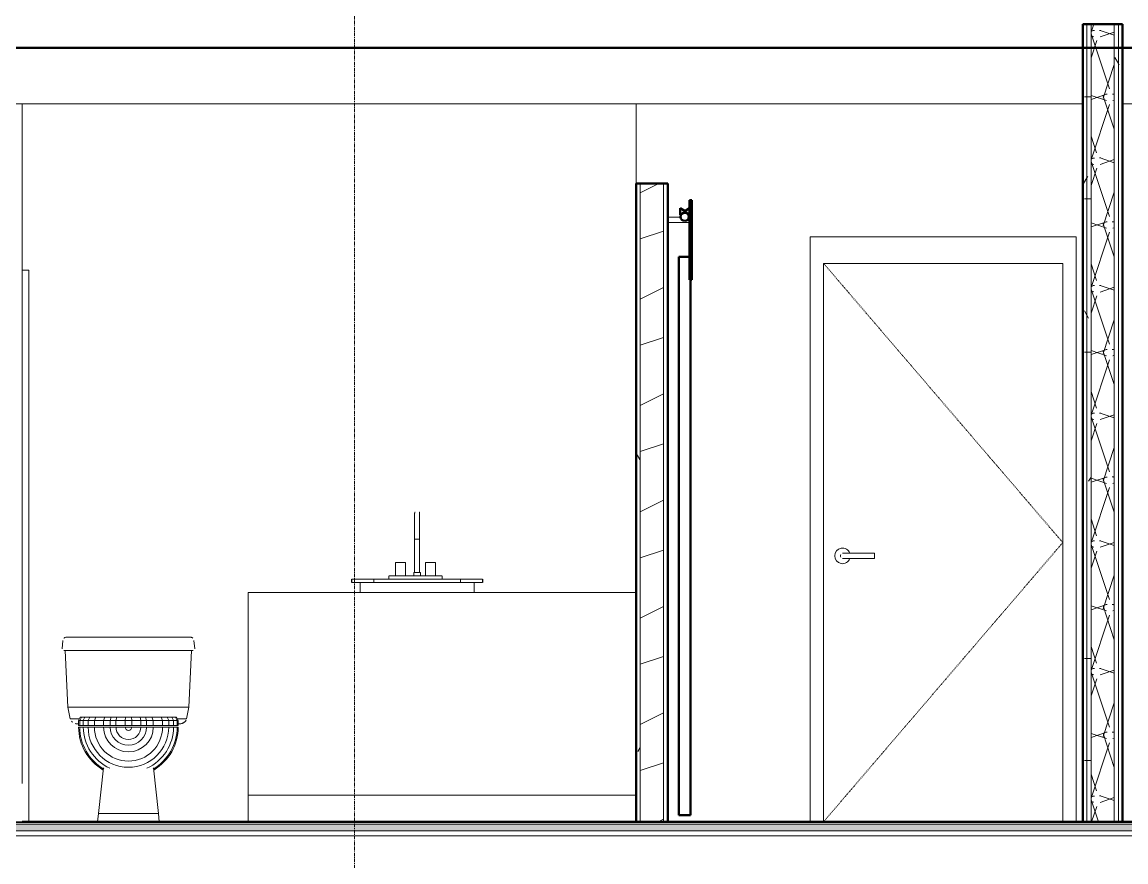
# Model space of a CAD drawing. Header units: inches. Extents: x -4169 to 1833, y -300 to 585.
# Drawn here: x -2877.3 to -2711.2, y 262 to 388.3 of the extents above; entities that cross this region are included whole.
import ezdxf

# ---------------------------------------------------------------- set-up
doc = ezdxf.new("R2010")
doc.units = ezdxf.units.IN
doc.header["$MEASUREMENT"] = 0
doc.linetypes.add('Dash 1_16_', pattern=[0.125, 0.0625, -0.0625])
doc.linetypes.add('Grid Line 1_2_', pattern=[0.875, 0.5, -0.125, 0.125, -0.125])
for name, color, linetype, lineweight in [('0-1', 7, 'Continuous', 5), ('0-4', 7, 'Continuous', 9), ('0-6', 10, 'Continuous', 13), ('A-DOOR-1', 10, 'Continuous', 13), ('A-DOOR-2', 250, 'Continuous', 50), ('A-DOOR-3', 7, 'Continuous', 9), ('A-DOOR-4', 7, 'Dash 1_16_', 9), ('A-DOOR-FRAM-1', 7, 'Continuous', 9), ('A-FLOR-2', 192, 'Continuous', 50), ('A-FLOR-LEVL-1', 51, 'Grid Line 1_2_', 9), ('A-FLOR-MCUT', 51, 'Continuous', 13), ('A-FLOR-PATT-1', 8, 'Continuous', 9), ('A-ROOF-1', 132, 'Continuous', 50), ('A-WALL-1', 250, 'Continuous', 50), ('A-WALL-2', 10, 'Continuous', 13), ('A-WALL-PATT-1', 7, 'Continuous', 9), ('A-WALL-PATT-2', 253, 'Continuous', 9), ('I-WALL-1', 250, 'Continuous', 50), ('I-WALL-2', 10, 'Continuous', 13), ('P-SANR-FIXT-1', 7, 'Continuous', 9), ('Q-CASE-1', 7, 'Continuous', 9), ('S-GRID-1', 1, 'Grid Line 1_2_', 9)]:
    doc.layers.add(name, color=color, linetype=linetype, lineweight=lineweight)
pattern_1 = [(0, (-3769.654, 146.633), (30.72, 7.68), [1.267, -21.773, 1.267, -21.773, -122.88]), (0, (-3769.654, 146.633), (30.72, 7.68), [-46.08, 1.267, -44.813, 1.267, -21.773, -53.76]), (0, (-3769.654, 146.633), (30.72, 7.68), [-115.2, 1.267, -14.093, 1.267, -37.133]), (120, (-3758.134, 150.473), (-22.011075, 22.7643), [1.267, -21.773, 1.267, -21.773, -122.88]), (120, (-3758.134, 150.473), (-22.011075, 22.7643), [-46.08, 1.267, -44.813, 1.267, -21.773, -53.76]), (120, (-3758.134, 150.473), (-22.011075, 22.7643), [-115.2, 1.267, -14.093, 1.267, -37.133]), (240, (-3754.294, 165.833), (-8.708925, -30.4443), [1.267, -21.773, 1.267, -21.773, -122.88]), (240, (-3754.294, 165.833), (-8.708925, -30.4443), [-46.08, 1.267, -44.813, 1.267, -21.773, -53.76]), (240, (-3754.294, 165.833), (-8.708925, -30.4443), [-115.2, 1.267, -14.093, 1.267, -37.133])]

# ---------------------------------------------------------------- blocks, each defined once
blk = doc.blocks.new('CTR - 2nd Phase_rvt-1-BUILDING SECTION - NORTH_SOUTH THRU PARKING RAMP - LOOKING WEST')
at = {"layer": 'A-FLOR-LEVL-1'}
blk.add_line((-4168.71, 268), (-1814.21, 268), dxfattribs=at)
blk = doc.blocks.new('M_Sink Vanity-Square - 500 x 440mm-1352614-BUILDING SECTION - NORTH_SOUTH THRU PARKING RAMP - LOOKING WEST')
at = {"layer": 'P-SANR-FIXT-1'}
for p, q in [((-2814.07, 46.39), (-2814.07, 46.4)), ((-2814.07, 45.19), (-2814.07, 37.5)), ((-2813.32, 46.41), (-2813.32, 46.39)), ((-2813.32, 37.5), (-2813.32, 45.19)), ((-2814.07, 43.87), (-2814.07, 42.5)), ((-2813.32, 42.5), (-2813.32, 43.87)), ((-2813.69, 42.5), (-2814.06, 42.5)), ((-2813.33, 42.5), (-2813.69, 42.5)), ((-2816.94, 39), (-2816.94, 36.99)), ((-2816.94, 39), (-2815.44, 39)), ((-2815.44, 36.99), (-2815.44, 39)), ((-2812.44, 39), (-2812.44, 36.99)), ((-2812.44, 39), (-2810.94, 39)), ((-2810.94, 36.99), (-2810.94, 39)), ((-2817.94, 36.99), (-2817.94, 36.5)), ((-2817.92, 36.99), (-2817.19, 36.99)), ((-2817.19, 36.99), (-2816.19, 36.99)), ((-2816.19, 36.99), (-2811.69, 36.99)), ((-2814.19, 37.5), (-2814.19, 36.99)), ((-2814.19, 37.5), (-2813.19, 37.5)), ((-2813.19, 36.99), (-2813.19, 37.5)), ((-2811.69, 36.99), (-2810.69, 36.99)), ((-2810.69, 36.99), (-2809.96, 36.99)), ((-2809.94, 36.5), (-2809.94, 36.99)), ((-2823.57, 36.5), (-2823.57, 36)), ((-2823.54, 36.5), (-2820.21, 36.5)), ((-2823.54, 36), (-2823.54, 36.5)), ((-2820.21, 36), (-2823.54, 36)), ((-2822.29, 36), (-2822.29, 34.5)), ((-2820.21, 36.5), (-2807.17, 36.5)), ((-2820.21, 36.5), (-2820.21, 36)), ((-2807.17, 36), (-2820.21, 36)), ((-2807.17, 36.5), (-2803.85, 36.5)), ((-2807.17, 36), (-2807.17, 36.5)), ((-2803.85, 36), (-2807.17, 36)), ((-2805.1, 34.5), (-2805.1, 36)), ((-2803.85, 36), (-2803.85, 36.5)), ((-2803.82, 36), (-2803.82, 36.5))]:
    blk.add_line(p, q, dxfattribs=at)
at = {"layer": 'P-SANR-FIXT-1', "flags": 128}
for points in [[(-2814.06, 46.43), (-2814.06, 46.45), (-2814.06, 46.46), (-2814.05, 46.48), (-2814.05, 46.49), (-2814.04, 46.51), (-2814.04, 46.52), (-2814.03, 46.53), (-2814.03, 46.55), (-2814.02, 46.56), (-2814.01, 46.57)], [(-2813.38, 46.58), (-2813.37, 46.56), (-2813.36, 46.55), (-2813.36, 46.54), (-2813.35, 46.52), (-2813.34, 46.51), (-2813.34, 46.5), (-2813.33, 46.48), (-2813.33, 46.47), (-2813.33, 46.45), (-2813.32, 46.44), (-2813.32, 46.42)], [(-2814.07, 46.37), (-2814.07, 46.37), (-2814.07, 46.37), (-2814.07, 46.36), (-2814.07, 46.34), (-2814.07, 46.33), (-2814.07, 46.3), (-2814.07, 46.28), (-2814.07, 46.25), (-2814.07, 46.21), (-2814.07, 46.18), (-2814.07, 46.14), (-2814.07, 46.09), (-2814.07, 46.04), (-2814.07, 45.99), (-2814.07, 45.94), (-2814.07, 45.88), (-2814.07, 45.82), (-2814.07, 45.75), (-2814.07, 45.69), (-2814.07, 45.62), (-2814.07, 45.54), (-2814.07, 45.47), (-2814.07, 45.39), (-2814.07, 45.31), (-2814.07, 45.23), (-2814.07, 45.14), (-2814.07, 45.05), (-2814.07, 44.96), (-2814.07, 44.87), (-2814.07, 44.78), (-2814.07, 44.69), (-2814.07, 44.59), (-2814.07, 44.5), (-2814.07, 44.4), (-2814.07, 44.3), (-2814.07, 44.2), (-2814.07, 44.1), (-2814.07, 44), (-2814.07, 43.9), (-2814.07, 43.87)], [(-2814.07, 45.19), (-2814.07, 45.23), (-2814.07, 45.28), (-2814.07, 45.33), (-2814.07, 45.38), (-2814.07, 45.42), (-2814.07, 45.47), (-2814.07, 45.52), (-2814.07, 45.56), (-2814.07, 45.61), (-2814.07, 45.65), (-2814.07, 45.69), (-2814.07, 45.74), (-2814.07, 45.78), (-2814.07, 45.82), (-2814.07, 45.86), (-2814.07, 45.9), (-2814.07, 45.93), (-2814.07, 45.97), (-2814.07, 46.01), (-2814.07, 46.04), (-2814.07, 46.07), (-2814.07, 46.1), (-2814.07, 46.13), (-2814.07, 46.16)], [(-2813.32, 43.87), (-2813.32, 43.97), (-2813.32, 44.07), (-2813.32, 44.17), (-2813.32, 44.27), (-2813.32, 44.37), (-2813.32, 44.47), (-2813.32, 44.57), (-2813.32, 44.66), (-2813.32, 44.76), (-2813.32, 44.85), (-2813.32, 44.94), (-2813.32, 45.03), (-2813.32, 45.12), (-2813.32, 45.2), (-2813.32, 45.29), (-2813.32, 45.37), (-2813.32, 45.45), (-2813.32, 45.52), (-2813.32, 45.6), (-2813.32, 45.67), (-2813.32, 45.74), (-2813.32, 45.8), (-2813.32, 45.86), (-2813.32, 45.92), (-2813.32, 45.98), (-2813.32, 46.03), (-2813.32, 46.08), (-2813.32, 46.13), (-2813.32, 46.17), (-2813.32, 46.21), (-2813.32, 46.24), (-2813.32, 46.27), (-2813.32, 46.3), (-2813.32, 46.32), (-2813.32, 46.34), (-2813.32, 46.35), (-2813.32, 46.36), (-2813.32, 46.37), (-2813.32, 46.37), (-2813.32, 46.37)], [(-2813.32, 46.14), (-2813.32, 46.11), (-2813.32, 46.08), (-2813.32, 46.05), (-2813.32, 46.01), (-2813.32, 45.98), (-2813.32, 45.94), (-2813.32, 45.91), (-2813.32, 45.87), (-2813.32, 45.83), (-2813.32, 45.79), (-2813.32, 45.75), (-2813.32, 45.7), (-2813.32, 45.66), (-2813.32, 45.62), (-2813.32, 45.57), (-2813.32, 45.53), (-2813.32, 45.48), (-2813.32, 45.44), (-2813.32, 45.39), (-2813.32, 45.34), (-2813.32, 45.3), (-2813.32, 45.25), (-2813.32, 45.2), (-2813.32, 45.19)]]:
    blk.add_lwpolyline(points, dxfattribs=at)
blk = doc.blocks.new('Toilet-Domestic-3D - Toilet-Domestic-3D-V14-BUILDING SECTION - NORTH_SOUTH THRU PARKING RAMP - LOOKING WEST')
at = {"layer": 'P-SANR-FIXT-1'}
for p, q in [((-2870.32, 295.75), (-2869.82, 295.75)), ((-2870.32, 295.75), (-2869.82, 295.75)), ((-2868.78, 295.75), (-2868.07, 295.75)), ((-2868.78, 295.75), (-2868.07, 295.75)), ((-2855.07, 295.75), (-2867.57, 295.75)), ((-2855.07, 295.75), (-2852.83, 295.75)), ((-2855.07, 295.75), (-2852.83, 295.75)), ((-2871.19, 295.29), (-2871.3, 294.02)), ((-2851.35, 294.02), (-2851.46, 295.29)), ((-2870.82, 293.75), (-2870.44, 285.25)), ((-2867.57, 293.75), (-2855.07, 293.75)), ((-2852.21, 285.25), (-2851.82, 293.75)), ((-2870.44, 285.25), (-2870.08, 283.49)), ((-2870.44, 285.25), (-2867.57, 285.25)), ((-2867.57, 285.25), (-2855.07, 285.25)), ((-2855.07, 285.25), (-2852.21, 285.25)), ((-2852.57, 283.49), (-2852.21, 285.25)), ((-2870.08, 283.49), (-2868.72, 283.49)), ((-2868.57, 283.75), (-2868.82, 283.24)), ((-2868.82, 283.25), (-2868.65, 283.25)), ((-2868.82, 283.25), (-2868.82, 282.5)), ((-2868.65, 283.24), (-2868.82, 283.24)), ((-2868.65, 282.5), (-2868.82, 282.5)), ((-2868.4, 283.75), (-2868.65, 283.24)), ((-2868.65, 283.25), (-2868.11, 283.25)), ((-2868.65, 283.25), (-2868.65, 282.5)), ((-2868.11, 283.24), (-2868.65, 283.24)), ((-2868.11, 282.5), (-2868.65, 282.5)), ((-2868.57, 283.75), (-2868.4, 283.75)), ((-2868.4, 283.75), (-2867.87, 283.75)), ((-2867.87, 283.75), (-2868.11, 283.24)), ((-2868.11, 283.25), (-2867.38, 283.25)), ((-2867.38, 283.24), (-2868.11, 283.24)), ((-2868.11, 283.24), (-2868.11, 282.5)), ((-2867.38, 282.5), (-2868.11, 282.5)), ((-2867.87, 283.75), (-2867.15, 283.75)), ((-2867.15, 283.75), (-2867.38, 283.24)), ((-2867.38, 283.25), (-2866.45, 283.25)), ((-2867.38, 283.25), (-2867.38, 282.5)), ((-2866.45, 283.24), (-2867.38, 283.24)), ((-2866.45, 282.5), (-2867.38, 282.5)), ((-2867.15, 283.75), (-2866.23, 283.75)), ((-2866.23, 283.75), (-2866.45, 283.24)), ((-2866.45, 283.25), (-2865.06, 283.25)), ((-2865.06, 283.24), (-2866.45, 283.24)), ((-2866.45, 283.24), (-2866.45, 282.5)), ((-2865.06, 282.5), (-2866.45, 282.5)), ((-2866.23, 283.75), (-2864.87, 283.75)), ((-2864.87, 283.75), (-2865.06, 283.25)), ((-2865.06, 283.25), (-2864.06, 283.25)), ((-2865.06, 283.25), (-2865.06, 282.5)), ((-2864.06, 283.24), (-2865.06, 283.24)), ((-2864.06, 282.5), (-2865.06, 282.5)), ((-2864.87, 283.75), (-2863.91, 283.75)), ((-2863.91, 283.75), (-2864.06, 283.25)), ((-2864.06, 283.25), (-2863.2, 283.25)), ((-2864.06, 283.25), (-2864.06, 282.5)), ((-2863.2, 283.24), (-2864.06, 283.24)), ((-2863.2, 282.5), (-2864.06, 282.5)), ((-2863.91, 283.75), (-2863.09, 283.75)), ((-2863.09, 283.75), (-2863.2, 283.25)), ((-2863.2, 283.25), (-2861.82, 283.25)), ((-2863.2, 283.25), (-2863.2, 282.5)), ((-2861.82, 283.24), (-2863.2, 283.24)), ((-2861.82, 282.5), (-2863.2, 282.5)), ((-2863.09, 283.75), (-2861.78, 283.75)), ((-2861.78, 283.75), (-2861.82, 283.25)), ((-2861.82, 283.25), (-2860.82, 283.25)), ((-2860.82, 283.24), (-2861.82, 283.24)), ((-2861.82, 283.24), (-2861.82, 282.5)), ((-2860.82, 282.5), (-2861.82, 282.5)), ((-2861.78, 283.75), (-2860.87, 283.75)), ((-2860.87, 283.75), (-2859.56, 283.75)), ((-2860.87, 283.75), (-2860.82, 283.25)), ((-2860.82, 283.25), (-2859.45, 283.25)), ((-2860.82, 283.25), (-2860.82, 282.5)), ((-2859.45, 283.24), (-2860.82, 283.24)), ((-2859.45, 282.5), (-2860.82, 282.5)), ((-2859.56, 283.75), (-2858.74, 283.75)), ((-2859.56, 283.75), (-2859.45, 283.25)), ((-2859.45, 283.25), (-2858.58, 283.25)), ((-2858.58, 283.24), (-2859.45, 283.24)), ((-2859.45, 283.24), (-2859.45, 282.5)), ((-2858.58, 282.5), (-2859.45, 282.5)), ((-2858.74, 283.75), (-2857.78, 283.75)), ((-2858.74, 283.75), (-2858.59, 283.25)), ((-2858.58, 283.25), (-2857.59, 283.25)), ((-2858.58, 283.25), (-2858.58, 282.5)), ((-2857.58, 283.24), (-2858.58, 283.24)), ((-2857.58, 282.5), (-2858.58, 282.5)), ((-2857.78, 283.75), (-2856.41, 283.75)), ((-2857.78, 283.75), (-2857.59, 283.25)), ((-2857.58, 283.25), (-2856.2, 283.25)), ((-2856.2, 283.24), (-2857.58, 283.24)), ((-2857.58, 283.24), (-2857.58, 282.5)), ((-2856.2, 282.5), (-2857.58, 282.5)), ((-2856.41, 283.75), (-2855.5, 283.75)), ((-2856.41, 283.75), (-2856.2, 283.24)), ((-2856.2, 283.25), (-2855.26, 283.25)), ((-2855.26, 283.24), (-2856.2, 283.24)), ((-2856.2, 283.24), (-2856.2, 282.5)), ((-2855.26, 282.5), (-2856.2, 282.5)), ((-2855.5, 283.75), (-2854.77, 283.75)), ((-2855.5, 283.75), (-2855.26, 283.24)), ((-2855.26, 283.25), (-2854.54, 283.25)), ((-2855.26, 283.25), (-2855.26, 282.5)), ((-2854.54, 283.24), (-2855.26, 283.24)), ((-2854.54, 282.5), (-2855.26, 282.5)), ((-2854.77, 283.75), (-2854.25, 283.75)), ((-2854.77, 283.75), (-2854.54, 283.24)), ((-2854.54, 283.25), (-2854, 283.25)), ((-2854.54, 283.25), (-2854.54, 282.5)), ((-2854, 283.24), (-2854.54, 283.24)), ((-2854, 282.5), (-2854.54, 282.5)), ((-2854.25, 283.75), (-2854.07, 283.75)), ((-2854.25, 283.75), (-2854, 283.24)), ((-2854.07, 283.75), (-2853.82, 283.24)), ((-2854, 283.25), (-2853.82, 283.25)), ((-2853.82, 283.24), (-2854, 283.24)), ((-2854, 283.24), (-2854, 282.5)), ((-2853.82, 282.5), (-2854, 282.5)), ((-2853.93, 283.49), (-2852.57, 283.49)), ((-2853.82, 283.25), (-2853.82, 282.5)), ((-2868.82, 282.25), (-2868.65, 282.25)), ((-2868.65, 282.25), (-2868.11, 282.25)), ((-2868.11, 282.25), (-2867.38, 282.25)), ((-2867.38, 282.25), (-2866.45, 282.25)), ((-2866.45, 282.25), (-2865.06, 282.25)), ((-2865.06, 282.25), (-2864.06, 282.25)), ((-2864.06, 282.25), (-2863.2, 282.25)), ((-2863.2, 282.25), (-2861.82, 282.25)), ((-2861.82, 282.25), (-2861.32, 282.25)), ((-2861.32, 282.25), (-2860.82, 282.25)), ((-2860.82, 282.25), (-2859.45, 282.25)), ((-2859.45, 282.25), (-2858.58, 282.25)), ((-2858.58, 282.25), (-2857.58, 282.25)), ((-2857.58, 282.25), (-2856.2, 282.25)), ((-2856.2, 282.25), (-2855.26, 282.25)), ((-2855.26, 282.25), (-2854.54, 282.25)), ((-2854.54, 282.25), (-2854, 282.25)), ((-2854, 282.25), (-2853.82, 282.25)), ((-2865.07, 276.12), (-2865.82, 269.25)), ((-2856.82, 269.25), (-2857.57, 276.12)), ((-2865.82, 269.25), (-2865.96, 268)), ((-2865.6, 269.25), (-2865.82, 269.25)), ((-2865.82, 269.25), (-2865.6, 269.25)), ((-2864.96, 269.25), (-2865.6, 269.25)), ((-2865.6, 269.25), (-2861.32, 269.25)), ((-2863.97, 269.25), (-2864.96, 269.25)), ((-2862.71, 269.25), (-2863.97, 269.25)), ((-2861.32, 269.25), (-2862.71, 269.25)), ((-2859.93, 269.25), (-2861.32, 269.25)), ((-2861.32, 269.25), (-2859.93, 269.25)), ((-2858.68, 269.25), (-2859.93, 269.25)), ((-2859.93, 269.25), (-2858.68, 269.25)), ((-2857.68, 269.25), (-2858.68, 269.25)), ((-2858.68, 269.25), (-2857.68, 269.25)), ((-2857.04, 269.25), (-2857.68, 269.25)), ((-2857.68, 269.25), (-2857.04, 269.25)), ((-2856.82, 269.25), (-2857.04, 269.25)), ((-2857.04, 269.25), (-2856.82, 269.25)), ((-2856.69, 268), (-2856.82, 269.25))]:
    blk.add_line(p, q, dxfattribs=at)
at = {"layer": 'P-SANR-FIXT-1', "flags": 128}
for points in [[(-2867.57, 295.75), (-2867.7, 295.75), (-2867.82, 295.75), (-2867.95, 295.75), (-2868.07, 295.75), (-2868.19, 295.75), (-2868.31, 295.75), (-2868.44, 295.75), (-2868.55, 295.75), (-2868.67, 295.75), (-2868.79, 295.75), (-2868.9, 295.75), (-2869.01, 295.75), (-2869.12, 295.75), (-2869.23, 295.75), (-2869.33, 295.75), (-2869.44, 295.75), (-2869.53, 295.75), (-2869.63, 295.75), (-2869.72, 295.75), (-2869.81, 295.75), (-2869.89, 295.75), (-2869.98, 295.75), (-2870.05, 295.75), (-2870.13, 295.75), (-2870.2, 295.75), (-2870.26, 295.75), (-2870.32, 295.75), (-2870.38, 295.75), (-2870.43, 295.75), (-2870.48, 295.75), (-2870.52, 295.75), (-2870.56, 295.75), (-2870.59, 295.75), (-2870.62, 295.75), (-2870.65, 295.75), (-2870.66, 295.75), (-2870.68, 295.75), (-2870.69, 295.75), (-2870.69, 295.75), (-2870.69, 295.75)], [(-2851.96, 295.75), (-2851.96, 295.75), (-2851.97, 295.75), (-2851.98, 295.75), (-2852, 295.75), (-2852.02, 295.75), (-2852.05, 295.75), (-2852.08, 295.75), (-2852.12, 295.75), (-2852.16, 295.75), (-2852.2, 295.75), (-2852.25, 295.75), (-2852.31, 295.75), (-2852.37, 295.75), (-2852.43, 295.75), (-2852.5, 295.75), (-2852.57, 295.75), (-2852.65, 295.75), (-2852.73, 295.75), (-2852.81, 295.75), (-2852.9, 295.75), (-2852.99, 295.75), (-2853.09, 295.75), (-2853.19, 295.75), (-2853.29, 295.75), (-2853.39, 295.75), (-2853.5, 295.75), (-2853.6, 295.75), (-2853.72, 295.75), (-2853.83, 295.75), (-2853.94, 295.75), (-2854.06, 295.75), (-2854.18, 295.75), (-2854.3, 295.75), (-2854.42, 295.75), (-2854.54, 295.75), (-2854.67, 295.75), (-2854.79, 295.75), (-2854.92, 295.75), (-2855.04, 295.75), (-2855.07, 295.75)], [(-2871.05, 293.75), (-2871.05, 293.75), (-2871.04, 293.75), (-2871.03, 293.75), (-2871.01, 293.75), (-2870.98, 293.75), (-2870.95, 293.75), (-2870.92, 293.75), (-2870.87, 293.75), (-2870.83, 293.75), (-2870.78, 293.75), (-2870.72, 293.75), (-2870.66, 293.75), (-2870.59, 293.75), (-2870.52, 293.75), (-2870.44, 293.75), (-2870.36, 293.75), (-2870.28, 293.75), (-2870.19, 293.75), (-2870.09, 293.75), (-2870, 293.75), (-2869.89, 293.75), (-2869.79, 293.75), (-2869.68, 293.75), (-2869.57, 293.75), (-2869.45, 293.75), (-2869.33, 293.75), (-2869.21, 293.75), (-2869.09, 293.75), (-2868.96, 293.75), (-2868.83, 293.75), (-2868.7, 293.75), (-2868.57, 293.75), (-2868.44, 293.75), (-2868.3, 293.75), (-2868.16, 293.75), (-2868.03, 293.75), (-2867.89, 293.75), (-2867.75, 293.75), (-2867.61, 293.75), (-2867.57, 293.75)], [(-2855.07, 293.75), (-2854.93, 293.75), (-2854.8, 293.75), (-2854.66, 293.75), (-2854.52, 293.75), (-2854.38, 293.75), (-2854.25, 293.75), (-2854.11, 293.75), (-2853.98, 293.75), (-2853.85, 293.75), (-2853.72, 293.75), (-2853.59, 293.75), (-2853.47, 293.75), (-2853.35, 293.75), (-2853.23, 293.75), (-2853.11, 293.75), (-2853, 293.75), (-2852.89, 293.75), (-2852.78, 293.75), (-2852.68, 293.75), (-2852.58, 293.75), (-2852.48, 293.75), (-2852.39, 293.75), (-2852.31, 293.75), (-2852.23, 293.75), (-2852.15, 293.75), (-2852.08, 293.75), (-2852.01, 293.75), (-2851.94, 293.75), (-2851.89, 293.75), (-2851.83, 293.75), (-2851.79, 293.75), (-2851.74, 293.75), (-2851.71, 293.75), (-2851.67, 293.75), (-2851.65, 293.75), (-2851.63, 293.75), (-2851.61, 293.75), (-2851.6, 293.75), (-2851.6, 293.75), (-2851.6, 293.75)], [(-2869.11, 282.75), (-2869.11, 282.75), (-2869.11, 282.75), (-2869.1, 282.75), (-2869.09, 282.75), (-2869.08, 282.75), (-2869.07, 282.75), (-2869.05, 282.75), (-2869.03, 282.75), (-2869.01, 282.75), (-2868.99, 282.75), (-2868.96, 282.75), (-2868.94, 282.75), (-2868.91, 282.75), (-2868.88, 282.75), (-2868.84, 282.75)], [(-2853.81, 282.75), (-2853.78, 282.75), (-2853.75, 282.75), (-2853.72, 282.75), (-2853.69, 282.75), (-2853.66, 282.75), (-2853.64, 282.75), (-2853.62, 282.75), (-2853.6, 282.75), (-2853.58, 282.75), (-2853.57, 282.75), (-2853.56, 282.75), (-2853.55, 282.75), (-2853.54, 282.75), (-2853.54, 282.75), (-2853.54, 282.75), (-2853.54, 282.75)]]:
    blk.add_lwpolyline(points, dxfattribs=at)
at = {"layer": 'P-SANR-FIXT-1'}
for radius, start, end in [(7.5, 180, 239.5183), (7.33, 180, 239.6408), (6.79, 180, 245.7328), (6.06, 180, 360), (5.13, 180, 360), (3.74, 180, 360), (2.74, 180, 360), (1.87, 180, 0), (0.5, 180, 0), (6.79, 294.2672, 360), (7.33, 300.3592, 360), (7.5, 300.4817, 360)]:
    blk.add_arc((-2861.32, 282.25), radius, start, end, dxfattribs=at)
for points, knots in [([(-2870.69, 295.75), (-2870.73, 295.75), (-2870.8, 295.74), (-2870.87, 295.72), (-2870.93, 295.69), (-2870.98, 295.66), (-2871.01, 295.63), (-2871.03, 295.62), (-2871.03, 295.62)], [-1, -1, -1, -1, -0.8333333, -0.75, -0.6666667, -0.5833333, -0.5, -0.4958387, -0.4958387, -0.4958387, -0.4958387]), ([(-2851.62, 295.62), (-2851.62, 295.62), (-2851.63, 295.63), (-2851.67, 295.66), (-2851.72, 295.69), (-2851.78, 295.72), (-2851.85, 295.74), (-2851.92, 295.75), (-2851.96, 295.75)], [0.4958387, 0.4958387, 0.4958387, 0.4958387, 0.5, 0.5833333, 0.6666667, 0.75, 0.8333333, 1, 1, 1, 1]), ([(-2853.54, 282.75), (-2853.46, 282.75), (-2853.35, 282.76), (-2853.21, 282.8), (-2853.11, 282.84), (-2853.02, 282.89), (-2852.93, 282.96), (-2852.84, 283.03), (-2852.77, 283.11), (-2852.71, 283.19), (-2852.67, 283.25), (-2852.65, 283.28)], [0, 0, 0, 0, 0.1666667, 0.25, 0.3333333, 0.4166667, 0.5, 0.5833333, 0.6666667, 0.75, 0.8247452, 0.8247452, 0.8247452, 0.8247452])]:
    blk.add_open_spline(points, degree=3, knots=knots, dxfattribs=at)
for points in [[(-2869.88, 283.11), (-2869.85, 283.08), (-2869.81, 283.03), (-2869.75, 282.98), (-2869.72, 282.96)], [(-2869.33, 282.77), (-2869.26, 282.76), (-2869.19, 282.75), (-2869.11, 282.75)]]:
    blk.add_open_spline(points, degree=3, dxfattribs=at)
blk = doc.blocks.new('OD_CW_Base Cabinet - OD_CW_Base Cabinet-1913600-BUILDING SECTION - NORTH_SOUTH THRU PARKING RAMP - LOOKING WEST')
at = {"layer": 'Q-CASE-1'}
for p, q in [((-2843.32, 272), (-2843.32, 302.5)), ((-2784.92, 302.5), (-2843.32, 302.5)), ((-2843.32, 272), (-2784.92, 272)), ((-2843.32, 268), (-2843.32, 272))]:
    blk.add_line(p, q, dxfattribs=at)
blk = doc.blocks.new('Interior_barn_door_18732 - Interior_barn_door_18732-V16-BUILDING SECTION - NORTH_SOUTH THRU PARKING RAMP - LOOKING WEST')
at = {"layer": 'A-DOOR-1'}
for p, q in [((-2780.17, 358.96), (-2778.21, 358.96)), ((-2776.99, 358.96), (-2776.87, 358.96)), ((-2776.87, 358.15), (-2780.17, 358.15))]:
    blk.add_line(p, q, dxfattribs=at)
at = {"layer": 'A-DOOR-2'}
for p, q in [((-2776.55, 361.52), (-2776.87, 361.52)), ((-2776.87, 361.52), (-2776.87, 349.52)), ((-2776.55, 349.52), (-2776.55, 361.52)), ((-2778.31, 360.31), (-2778.31, 359.31)), ((-2777.56, 359.84), (-2778.31, 360.31)), ((-2778.31, 359.31), (-2777.56, 359.77)), ((-2776.87, 360.31), (-2777.62, 359.84)), ((-2777.62, 359.84), (-2777.62, 359.77)), ((-2777.62, 359.77), (-2776.87, 359.31)), ((-2777.56, 359.77), (-2777.56, 359.84)), ((-2776.87, 359.31), (-2776.87, 360.31)), ((-2776.73, 353), (-2778.48, 353)), ((-2778.48, 353), (-2778.48, 269)), ((-2776.73, 269), (-2776.73, 353)), ((-2776.87, 349.52), (-2776.55, 349.52)), ((-2778.48, 269), (-2776.73, 269))]:
    blk.add_line(p, q, dxfattribs=at)
for start, end in [(90, 270), (270, 90)]:
    blk.add_arc((-2777.6, 359), 0.625, start, end, dxfattribs=at)
blk = doc.blocks.new('Single-Flush - CLOSET-1720256-BUILDING SECTION - NORTH_SOUTH THRU PARKING RAMP - LOOKING WEST')
at = {"layer": 'A-DOOR-FRAM-1'}
for p, q in [((-2876.59, 83), (-2875.59, 83)), ((-2875.59, 83), (-2875.59, 0))]:
    blk.add_line(p, q, dxfattribs=at)
blk = doc.blocks.new('CTR - 1st Phase - Unit Layouts_rvt-1-BUILDING SECTION - NORTH_SOUTH THRU PARKING RAMP - LOOKING WEST')
at = {"layer": 'A-WALL-PATT-1'}
h = blk.add_hatch(dxfattribs=at)
h.set_pattern_fill('FP_1', color=256, style=0, pattern_type=2)
h.set_pattern_definition(pattern_1)
h.paths.add_polyline_path([(-2784.92, 268), (-2784.3, 268), (-2784.3, 364), (-2784.92, 364), (-2784.92, 274.66)], flags=0)
at = {"layer": 'A-WALL-PATT-2'}
h = blk.add_hatch(dxfattribs=at)
h.set_pattern_fill('FP_3', color=256, style=0, pattern_type=2)
h.set_pattern_definition([(216.87, (-3763.257, 162.627), (47.980943, 31.987086), [7.997, -71.971]), (206.565, (-3753.661, 157.829), (-15.993714, -15.994133), [17.881, -17.881]), (198.435, (-3753.661, 149.832), (-31.98674, -15.99388), [10.115, -40.461])])
h.paths.add_polyline_path([(-2784.3, 268), (-2780.8, 268), (-2780.8, 364), (-2784.3, 364), (-2784.3, 274.66)], flags=0)
at = {"layer": 'A-WALL-1'}
for p, q in [((-2784.92, 364), (-2784.92, 268)), ((-2780.17, 364), (-2784.92, 364)), ((-2780.17, 268), (-2780.17, 364)), ((-2784.92, 268), (-2780.17, 268))]:
    blk.add_line(p, q, dxfattribs=at)
at = {"layer": 'A-WALL-2'}
for p, q in [((-2877.32, 376), (-2913.32, 376)), ((-2877.32, 273.75), (-2877.32, 376)), ((-2784.3, 268), (-2784.3, 364)), ((-2780.8, 268), (-2780.8, 364))]:
    blk.add_line(p, q, dxfattribs=at)
at = {"layer": '0-4'}
for name, p in [('Interior_barn_door_18732 - Interior_barn_door_18732-V16-BUILDING SECTION - NORTH_SOUTH THRU PARKING RAMP - LOOKING WEST', (0, 0)), ('Single-Flush - CLOSET-1720256-BUILDING SECTION - NORTH_SOUTH THRU PARKING RAMP - LOOKING WEST', (-0.73, 268)), ('M_Sink Vanity-Square - 500 x 440mm-1352614-BUILDING SECTION - NORTH_SOUTH THRU PARKING RAMP - LOOKING WEST', (-4.18, 268)), ('OD_CW_Base Cabinet - OD_CW_Base Cabinet-1913600-BUILDING SECTION - NORTH_SOUTH THRU PARKING RAMP - LOOKING WEST', (0, 0)), ('Toilet-Domestic-3D - Toilet-Domestic-3D-V14-BUILDING SECTION - NORTH_SOUTH THRU PARKING RAMP - LOOKING WEST', (0, 0))]:
    blk.add_blockref(name, p, dxfattribs=at)
blk = doc.blocks.new('HOLLOW METAL - UNIT DOOR-V40-BUILDING SECTION - NORTH_SOUTH THRU PARKING RAMP - LOOKING WEST')
at = {"layer": 'A-DOOR-3'}
for p, q in [((-2756.72, 352), (-2756.72, 268)), ((-2720.72, 352), (-2756.72, 352)), ((-2720.72, 268), (-2720.72, 352)), ((-2749.05, 308.39), (-2753.18, 308.39)), ((-2753.18, 307.61), (-2749.05, 307.61)), ((-2749.05, 308.39), (-2749.05, 308)), ((-2749.05, 308), (-2749.05, 307.61))]:
    blk.add_line(p, q, dxfattribs=at)
at = {"layer": 'A-DOOR-3', "flags": 128}
for points in [[(-2753.18, 308.39), (-2753.2, 308.39), (-2753.23, 308.39), (-2753.25, 308.39), (-2753.27, 308.39), (-2753.3, 308.39), (-2753.32, 308.39), (-2753.34, 308.39), (-2753.37, 308.39), (-2753.39, 308.39), (-2753.41, 308.39), (-2753.43, 308.39), (-2753.45, 308.39), (-2753.47, 308.39), (-2753.49, 308.39), (-2753.51, 308.39), (-2753.53, 308.39), (-2753.55, 308.39), (-2753.57, 308.39), (-2753.59, 308.39), (-2753.6, 308.39), (-2753.62, 308.39), (-2753.64, 308.39), (-2753.65, 308.39), (-2753.66, 308.39), (-2753.68, 308.39), (-2753.69, 308.39), (-2753.7, 308.39), (-2753.71, 308.39), (-2753.72, 308.39), (-2753.73, 308.39), (-2753.74, 308.39), (-2753.75, 308.39), (-2753.75, 308.39), (-2753.76, 308.39), (-2753.76, 308.39), (-2753.77, 308.39), (-2753.77, 308.39), (-2753.77, 308.39), (-2753.77, 308.39)], [(-2753.77, 307.61), (-2753.77, 307.61), (-2753.77, 307.61), (-2753.77, 307.61), (-2753.76, 307.61), (-2753.76, 307.61), (-2753.75, 307.61), (-2753.75, 307.61), (-2753.74, 307.61), (-2753.73, 307.61), (-2753.72, 307.61), (-2753.71, 307.61), (-2753.7, 307.61), (-2753.69, 307.61), (-2753.68, 307.61), (-2753.67, 307.61), (-2753.65, 307.61), (-2753.64, 307.61), (-2753.62, 307.61), (-2753.61, 307.61), (-2753.59, 307.61), (-2753.57, 307.61), (-2753.56, 307.61), (-2753.54, 307.61), (-2753.52, 307.61), (-2753.5, 307.61), (-2753.48, 307.61), (-2753.46, 307.61), (-2753.44, 307.61), (-2753.42, 307.61), (-2753.39, 307.61), (-2753.37, 307.61), (-2753.35, 307.61), (-2753.33, 307.61), (-2753.3, 307.61), (-2753.28, 307.61), (-2753.26, 307.61), (-2753.23, 307.61), (-2753.21, 307.61), (-2753.19, 307.61), (-2753.18, 307.61)]]:
    blk.add_lwpolyline(points, dxfattribs=at)
at = {"layer": 'A-DOOR-3'}
for centre, radius, start, end in [((-2753.87, 308), 1.18, 19.6343, 180), ((-2753.87, 308), 1.18, 180, 340.4367), ((-2753.77, 308), 0.394, 150, 180), ((-2753.77, 308), 0.394, 180, 210), ((-2753.77, 308), 0.394, 90, 105), ((-2753.77, 308), 0.394, 255, 270)]:
    blk.add_arc(centre, radius, start, end, dxfattribs=at)
at = {"layer": 'A-DOOR-4'}
for p, q in [((-2756.72, 352), (-2720.72, 310)), ((-2720.72, 310), (-2756.72, 268))]:
    blk.add_line(p, q, dxfattribs=at)
at = {"layer": 'A-DOOR-FRAM-1'}
for p, q in [((-2756.72, 268), (-2756.72, 352)), ((-2756.72, 352), (-2720.72, 352)), ((-2720.72, 268), (-2720.72, 352))]:
    blk.add_line(p, q, dxfattribs=at)
blk = doc.blocks.new('CTR - 1st Phase - Common Walls_rvt-1-BUILDING SECTION - NORTH_SOUTH THRU PARKING RAMP - LOOKING WEST')
at = {"layer": 'A-WALL-PATT-1'}
h = blk.add_hatch(dxfattribs=at)
h.set_pattern_fill('FP_1', color=256, style=0, pattern_type=2)
h.set_pattern_definition(pattern_1)
h.paths.add_polyline_path([(-2717.72, 268), (-2717.1, 268), (-2717.1, 388), (-2717.72, 388), (-2717.72, 274.66)], flags=0)
h = blk.add_hatch(dxfattribs=at)
h.set_pattern_fill('FP_1', color=256, style=0, pattern_type=2)
h.set_pattern_definition(pattern_1)
h.paths.add_polyline_path([(-2717.1, 268), (-2716.47, 268), (-2716.47, 388), (-2717.1, 388), (-2717.1, 274.66)], flags=0)
h = blk.add_hatch(dxfattribs=at)
h.set_pattern_fill('FP_1', color=256, style=0, pattern_type=2)
h.set_pattern_definition(pattern_1)
h.paths.add_polyline_path([(-2712.97, 268), (-2712.35, 268), (-2712.35, 388), (-2712.97, 388), (-2712.97, 274.66)], flags=0)
h = blk.add_hatch(dxfattribs=at)
h.set_pattern_fill('FP_1', color=256, style=0, pattern_type=2)
h.set_pattern_definition(pattern_1)
h.paths.add_polyline_path([(-2712.35, 268), (-2711.72, 268), (-2711.72, 388), (-2712.35, 388), (-2712.35, 274.66)], flags=0)
at = {"layer": 'A-WALL-PATT-2'}
h = blk.add_hatch(dxfattribs=at)
h.set_pattern_fill('FP_13', color=256, style=0, pattern_type=2)
h.set_pattern_definition([(161.57, (-3769.174, 147.113), (-3.8399538, -1.54e-05), [0, -27.322, 3.034, 0]), (18.43, (-3770.134, 147.113), (-3.8399538, 1.54e-05), [0, -27.322, 3.034, 0]), (108.43, (-3769.174, 147.113), (1.919622, -9.6005246), [9.106, -21.25]), (71.57, (-3770.134, 147.113), (1.919622, 9.6005246), [9.106, -21.25])])
h.paths.add_polyline_path([(-2716.47, 268), (-2712.97, 268), (-2712.97, 388), (-2716.47, 388), (-2716.47, 274.66)], flags=0)
at = {"layer": 'A-FLOR-LEVL-1'}
blk.add_line((-4168.71, 268), (-1814.21, 268), dxfattribs=at)
at = {"layer": 'A-WALL-2'}
for p, q in [((-2717.1, 388), (-2717.1, 268)), ((-2716.47, 388), (-2716.47, 268)), ((-2712.97, 388), (-2712.97, 268)), ((-2712.35, 388), (-2712.35, 268))]:
    blk.add_line(p, q, dxfattribs=at)
at = {"layer": 'I-WALL-1'}
for p, q in [((-2717.72, 388), (-2717.72, 268)), ((-2711.72, 388), (-2717.72, 388)), ((-2711.72, 268), (-2711.72, 388)), ((-2717.72, 268), (-2711.72, 268))]:
    blk.add_line(p, q, dxfattribs=at)
at = {"layer": 'I-WALL-2'}
for p, q in [((-2784.92, 376), (-2877.32, 376)), ((-2717.72, 376), (-2784.92, 376)), ((-2784.92, 376), (-2784.92, 364)), ((-2644.52, 376), (-2711.72, 376)), ((-2758.72, 268), (-2758.72, 356)), ((-2758.72, 356), (-2718.72, 356)), ((-2718.72, 356), (-2718.72, 268))]:
    blk.add_line(p, q, dxfattribs=at)
at = {"layer": '0-6'}
blk.add_blockref('HOLLOW METAL - UNIT DOOR-V40-BUILDING SECTION - NORTH_SOUTH THRU PARKING RAMP - LOOKING WEST', (0, 0), dxfattribs=at)

msp = doc.modelspace()

# ---------------------------------------------------------------- hatches: boundary and pattern name
at = {"layer": 'A-FLOR-PATT-1'}
h = msp.add_hatch(dxfattribs=at)
h.set_pattern_fill('FP_2', color=256, style=0, pattern_type=2)
h.set_pattern_definition([(50, (-3769.654, 146.633), (27.5427, -2.40992), [2.88, -31.68]), (355, (-3769.654, 146.633), (-5.32784, 28.88427), [2.304, -25.344]), (100.451, (-3767.36, 146.432), (22.2153, 26.47393), [2.448, -26.924]), (46.184, (-3769.654, 154.313), (40.9819, -6.3564), [4.32, -47.52]), (96.636, (-3766.24, 153.784), (35.89075, 37.4062), [3.671, -40.386]), (351.184, (-3769.654, 154.313), (35.891, 37.4062), [3.456, -38.016]), (21, (-3765.814, 152.393), (22.92104, -15.46073), [2.88, -31.68]), (326, (-3765.814, 152.393), (9.34353, 27.84574), [2.304, -25.344]), (71.451, (-3763.904, 151.105), (32.26477, 12.38442), [2.448, -26.924]), (37.5, (-3769.654, 146.633), (0.466855, 12.782707), [1.267, -23.77, 1.267, -24.461, -25.44]), (37.5, (-3769.654, 146.633), (0.466855, 12.782707), [-50.765, 1.267, -24.173]), (7.5, (-3769.654, 146.633), (10.10159, 15.14509), [1.267, -13.402, 1.267, -23.194, -9.696]), (7.5, (-3769.654, 146.633), (10.10159, 15.14509), [-39.13, 1.267, -8.429]), (327.5, (-3778.217, 146.633), (20.49916, -0.86578), [1.267, -8.333, 1.267, -28.685, -39.744]), (327.5, (-3778.217, 146.633), (20.49916, -0.86578), [-39.552, 1.267, -38.477]), (317.5, (-3782.057, 146.633), (22.39478, 3.84429), [1.267, -11.213, 1.267, -18.624, -28.224]), (317.5, (-3782.057, 146.633), (22.39478, 3.84429), [-32.371, 1.267, -26.957])])
h.paths.add_polyline_path([(-2991.4999, 266.625), (-2070.6737, 266.625), (-2070.6737, 267.625), (-3852.4737, 267.625), (-3852.4737, 266.625), (-3059.0344, 266.625)], flags=0)

# ---------------------------------------------------------------- linework, layer by layer
at = {"layer": 'A-FLOR-2'}
msp.add_line((-2552.1237, 268), (-2877.3237, 268), dxfattribs=at)
at = {"layer": 'A-FLOR-LEVL-1'}
msp.add_line((-4167.9645, 268), (-1814.099, 268), dxfattribs=at)
at = {"layer": 'A-FLOR-MCUT'}
for p, q in [((-2070.6737, 267.875), (-3852.4737, 267.875)), ((-2070.6737, 267.625), (-3852.4737, 267.625)), ((-2070.6737, 265.875), (-3857.9737, 265.875)), ((-2070.6737, 266.625), (-3852.4737, 266.625))]:
    msp.add_line(p, q, dxfattribs=at)
at = {"layer": 'A-ROOF-1'}
msp.add_line((-3407.6737, 384.407), (-2076.1737, 384.407), dxfattribs=at)
at = {"layer": 'S-GRID-1'}
msp.add_line((-2827.3237, -159.8356), (-2827.3237, 470.5), dxfattribs=at)

# ---------------------------------------------------------------- block references
at = {"layer": '0-1'}
for name in ['CTR - 2nd Phase_rvt-1-BUILDING SECTION - NORTH_SOUTH THRU PARKING RAMP - LOOKING WEST', 'CTR - 1st Phase - Common Walls_rvt-1-BUILDING SECTION - NORTH_SOUTH THRU PARKING RAMP - LOOKING WEST', 'CTR - 1st Phase - Unit Layouts_rvt-1-BUILDING SECTION - NORTH_SOUTH THRU PARKING RAMP - LOOKING WEST']:
    msp.add_blockref(name, (0, 0), dxfattribs=at)

doc.saveas('drawing.dxf')
